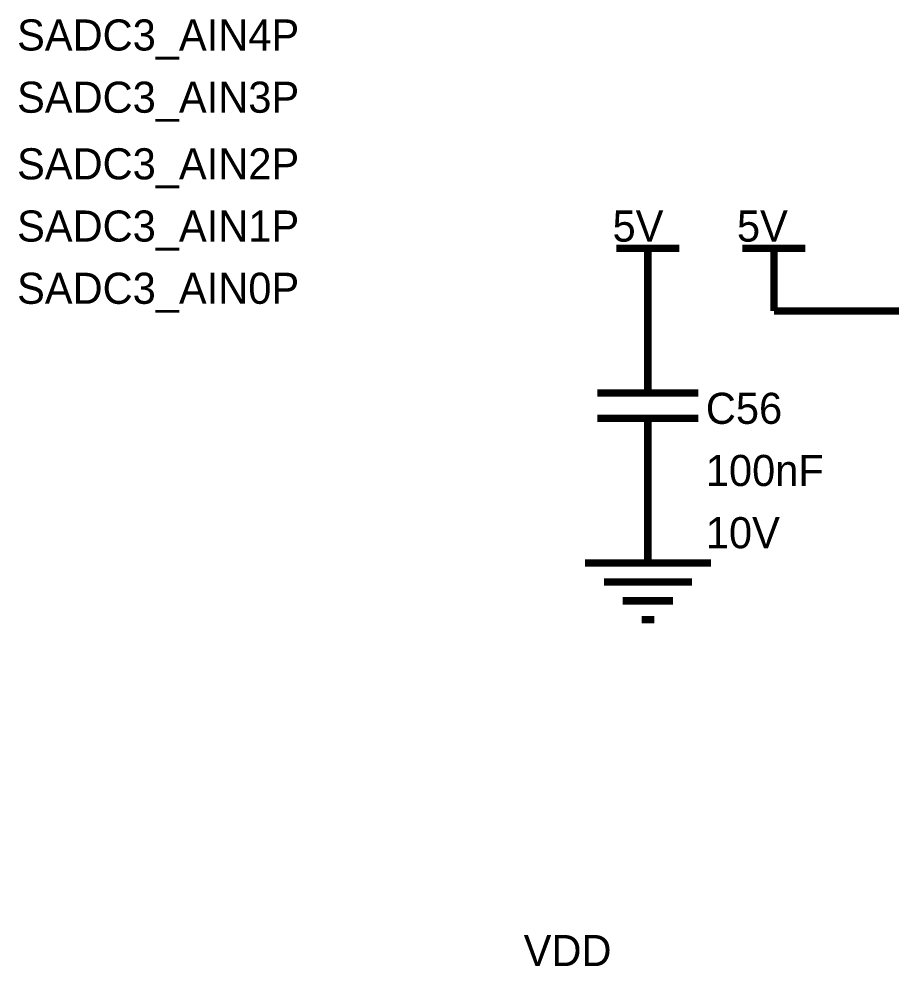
# Model space of a CAD drawing. Header units: inches. Extents: x 0 to 17, y 0 to 11.7.
# Drawn here: x 7.051 to 8.436, y 2.11 to 3.614 of the extents above; entities that cross this region are included whole.
import ezdxf

# ---------------------------------------------------------------- set-up
doc = ezdxf.new("R2010")
doc.units = ezdxf.units.IN
doc.header["$MEASUREMENT"] = 0
doc.layers.add('Sheet', color=255, linetype='Continuous')

msp = doc.modelspace()

# ---------------------------------------------------------------- linework, layer by layer
at = {"layer": 'Sheet'}
for points in [[(7.9997, 3.2496, 0.0118, 0.0118, 0), (8.0998, 3.2496, 0.0118, 0.0118, 0)], [(8.0496, 3.1499, 0.0118, 0.0118, 0), (8.0496, 3.2496, 0.0118, 0.0118, 0)], [(8.1999, 3.2496, 0.0118, 0.0118, 0), (8.2996, 3.2496, 0.0118, 0.0118, 0)], [(8.2498, 3.1499, 0.0118, 0.0118, 0), (8.2498, 3.2496, 0.0118, 0.0118, 0)], [(8.0496, 3.0498, 0.0118, 0.0118, 0), (8.0496, 3.1499, 0.0118, 0.0118, 0)], [(8.2498, 3.1499, 0.0118, 0.0118, 0), (8.3498, 3.1499, 0.0118, 0.0118, 0)], [(8.5496, 3.1499, 0.0118, 0.0118, 0), (8.3498, 3.1499, 0.0118, 0.0118, 0)], [(8.0496, 3.0498, 0.0118, 0.0118, 0), (8.0496, 3.0198, 0.0118, 0.0118, 0)], [(7.9697, 3.0198, 0.0118, 0.0118, 0), (8.1298, 3.0198, 0.0118, 0.0118, 0)], [(8.1298, 2.9797, 0.0118, 0.0118, 0), (7.9697, 2.9797, 0.0118, 0.0118, 0)], [(8.0496, 2.9497, 0.0118, 0.0118, 0), (8.0496, 2.9797, 0.0118, 0.0118, 0)], [(8.0496, 2.9497, 0.0118, 0.0118, 0), (8.0496, 2.85, 0.0118, 0.0118, 0)], [(8.0496, 2.85, 0.0118, 0.0118, 0), (8.0496, 2.7499, 0.0118, 0.0118, 0)], [(7.9499, 2.7499, 0.0118, 0.0118, 0), (8.1497, 2.7499, 0.0118, 0.0118, 0)], [(7.9799, 2.7199, 0.0118, 0.0118, 0), (8.1197, 2.7199, 0.0118, 0.0118, 0)], [(8.0099, 2.6899, 0.0118, 0.0118, 0), (8.0897, 2.6899, 0.0118, 0.0118, 0)], [(8.0399, 2.6599, 0.0118, 0.0118, 0), (8.0597, 2.6599, 0.0118, 0.0118, 0)]]:
    msp.add_lwpolyline(points, format="xyseb", dxfattribs=at)

# ---------------------------------------------------------------- texts
for s, height, p in [('SADC3_AIN4P', 0.049396, (7.0482, 3.5636)), ('SADC3_AIN3P', 0.049396, (7.0482, 3.4648)), ('SADC3_AIN2P', 0.049396, (7.0482, 3.359)), ('SADC3_AIN1P', 0.049396, (7.0482, 3.2602)), ('5V', 0.0494, (7.9936, 3.2602)), ('5V', 0.0494, (8.1911, 3.2602)), ('SADC3_AIN0P', 0.049396, (7.0482, 3.1614)), ('C56', 0.0494, (8.1417, 2.9708)), ('100nF', 0.0494, (8.1417, 2.8721)), ('10V', 0.0494, (8.1417, 2.7733)), ('VDD', 0.0494, (7.8525, 2.1099))]:
    msp.add_text(s, height=height, dxfattribs=at).set_placement(p)

doc.saveas('drawing.dxf')
